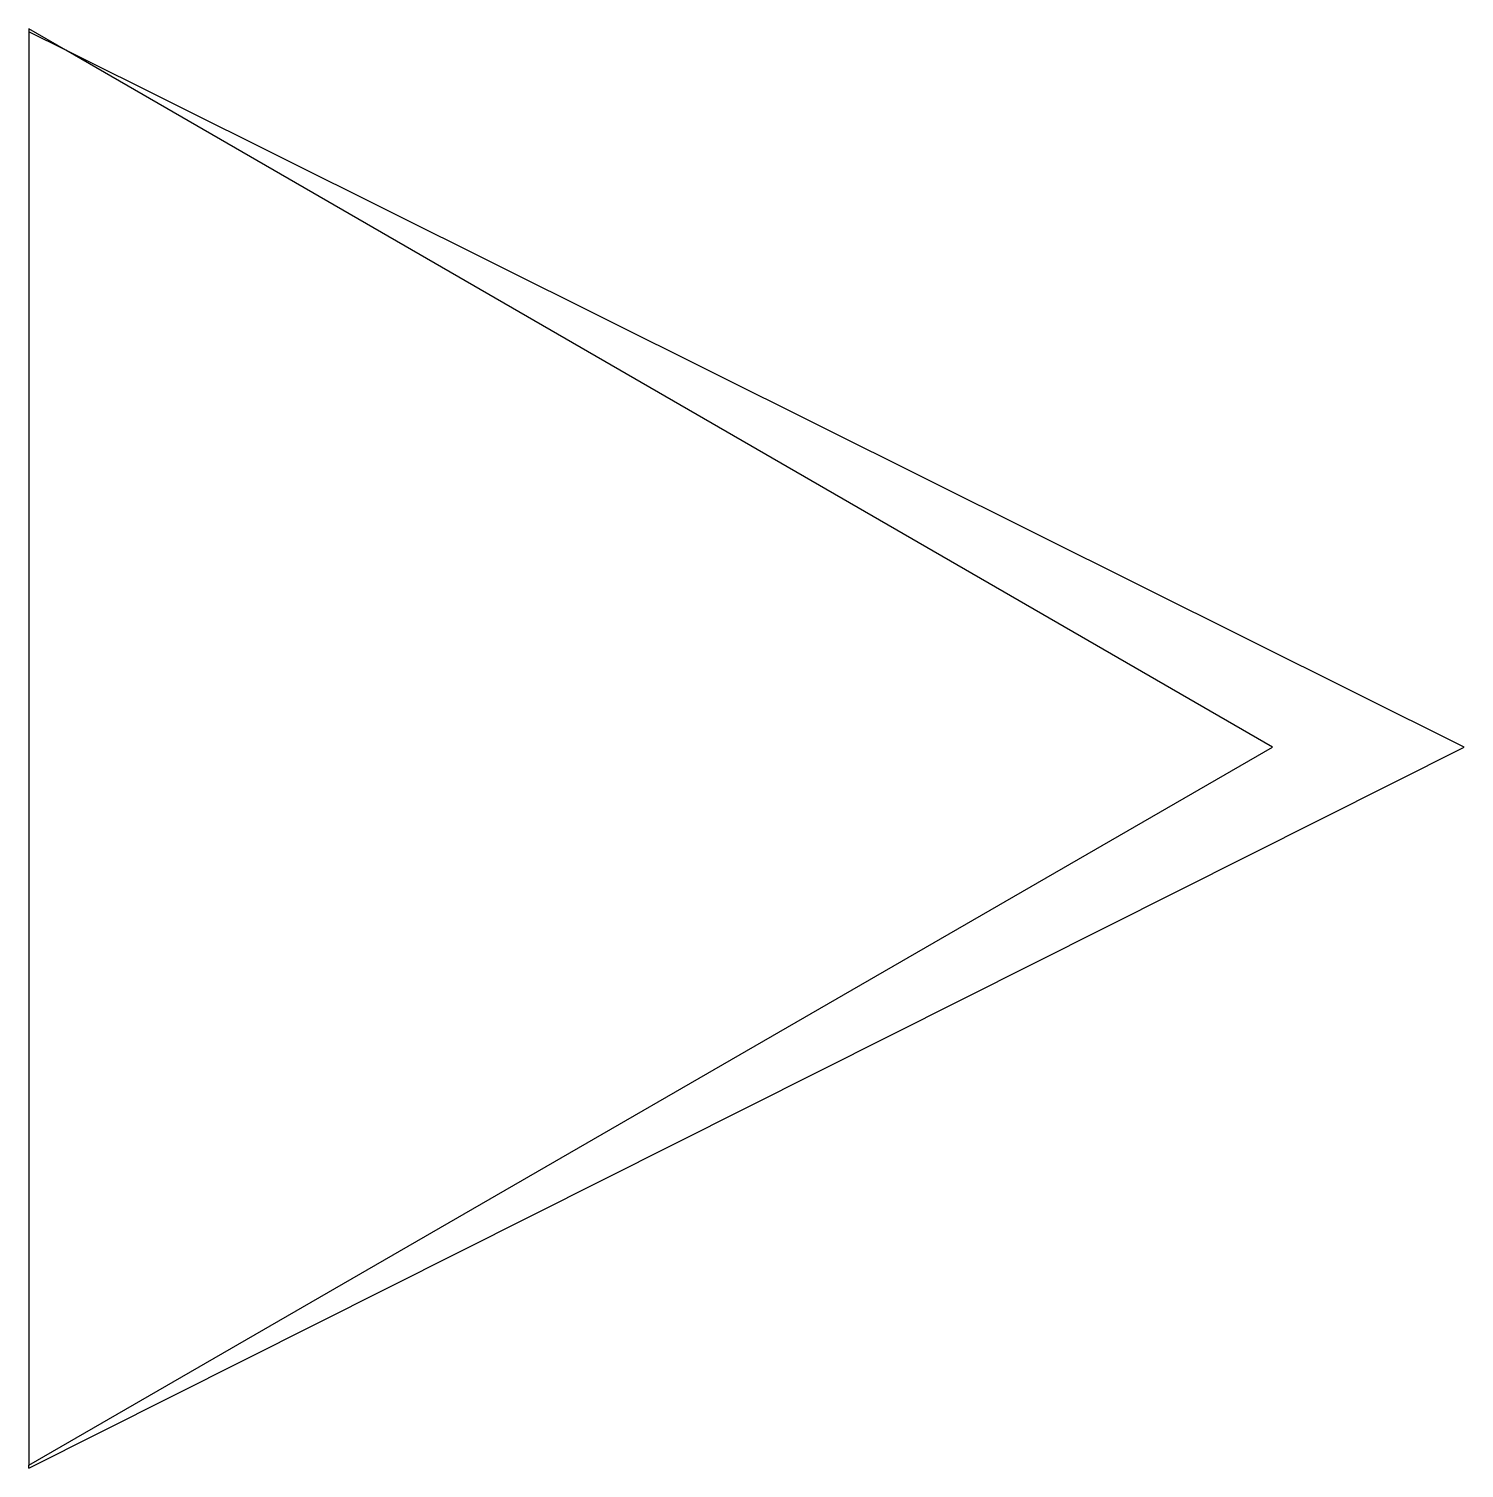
# Model space of a CAD drawing. Extents: x -393 to 821, y -752 to 465.
import ezdxf

# ---------------------------------------------------------------- set-up
doc = ezdxf.new("R2010")
doc.units = 0
doc.layers.get('0').update_dxf_attribs({"linetype": 'CONTINUOUS'})

msp = doc.modelspace()

# ---------------------------------------------------------------- linework, layer by layer
for p, q in [((-361.5, 447), (-392.8, 465.1)), ((-392.8, 465.1), (-392.8, 462.6)), ((-392.8, 462.6), (-392.8, -749.1)), ((-361.5, 447), (-392.8, 462.6)), ((658.7, -142), (-361.5, 447)), ((820.7, -142), (-361.5, 447)), ((-392.8, -749.1), (658.7, -142)), ((-392.8, -751.6), (820.7, -142)), ((-392.8, -751.6), (-392.8, -749.1))]:
    msp.add_line(p, q)

doc.saveas('drawing.dxf')
